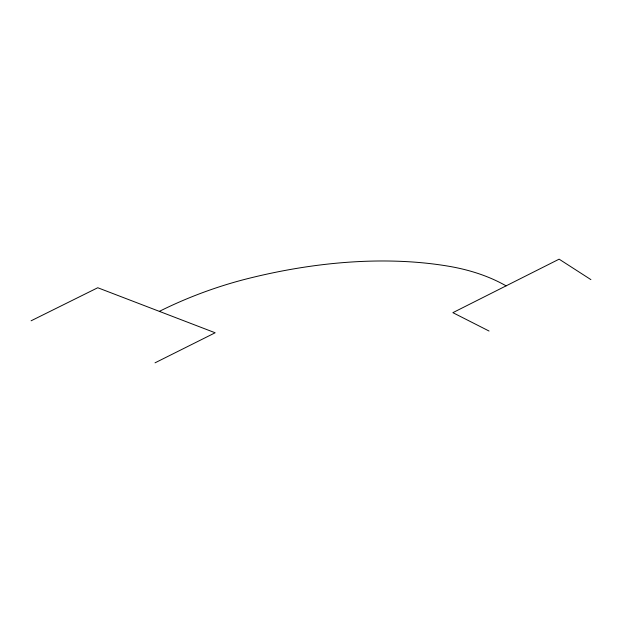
<?xml version="1.0" encoding="UTF-8"?>
<svg xmlns="http://www.w3.org/2000/svg" width="622" height="622" viewBox="0 0 622 622"><rect width="100%" height="100%" fill="white"/><g stroke="black" fill="none" stroke-linecap="round" stroke-linejoin="round"><path stroke-width="0.93" d="M155.026 362.836L215.158 332.778L97.763 287.737L31.1 320.804M489.055 331.036L452.87 312.664L559.124 259.164L590.9 279.62M506.106 285.863A260.05 155.819 -24.3 0 0 448.019 266.13A378.464 211.705 -21.6 0 0 248.201 278.508A269.023 163.345 -21.7 0 0 159.349 311.365"/></g></svg>
